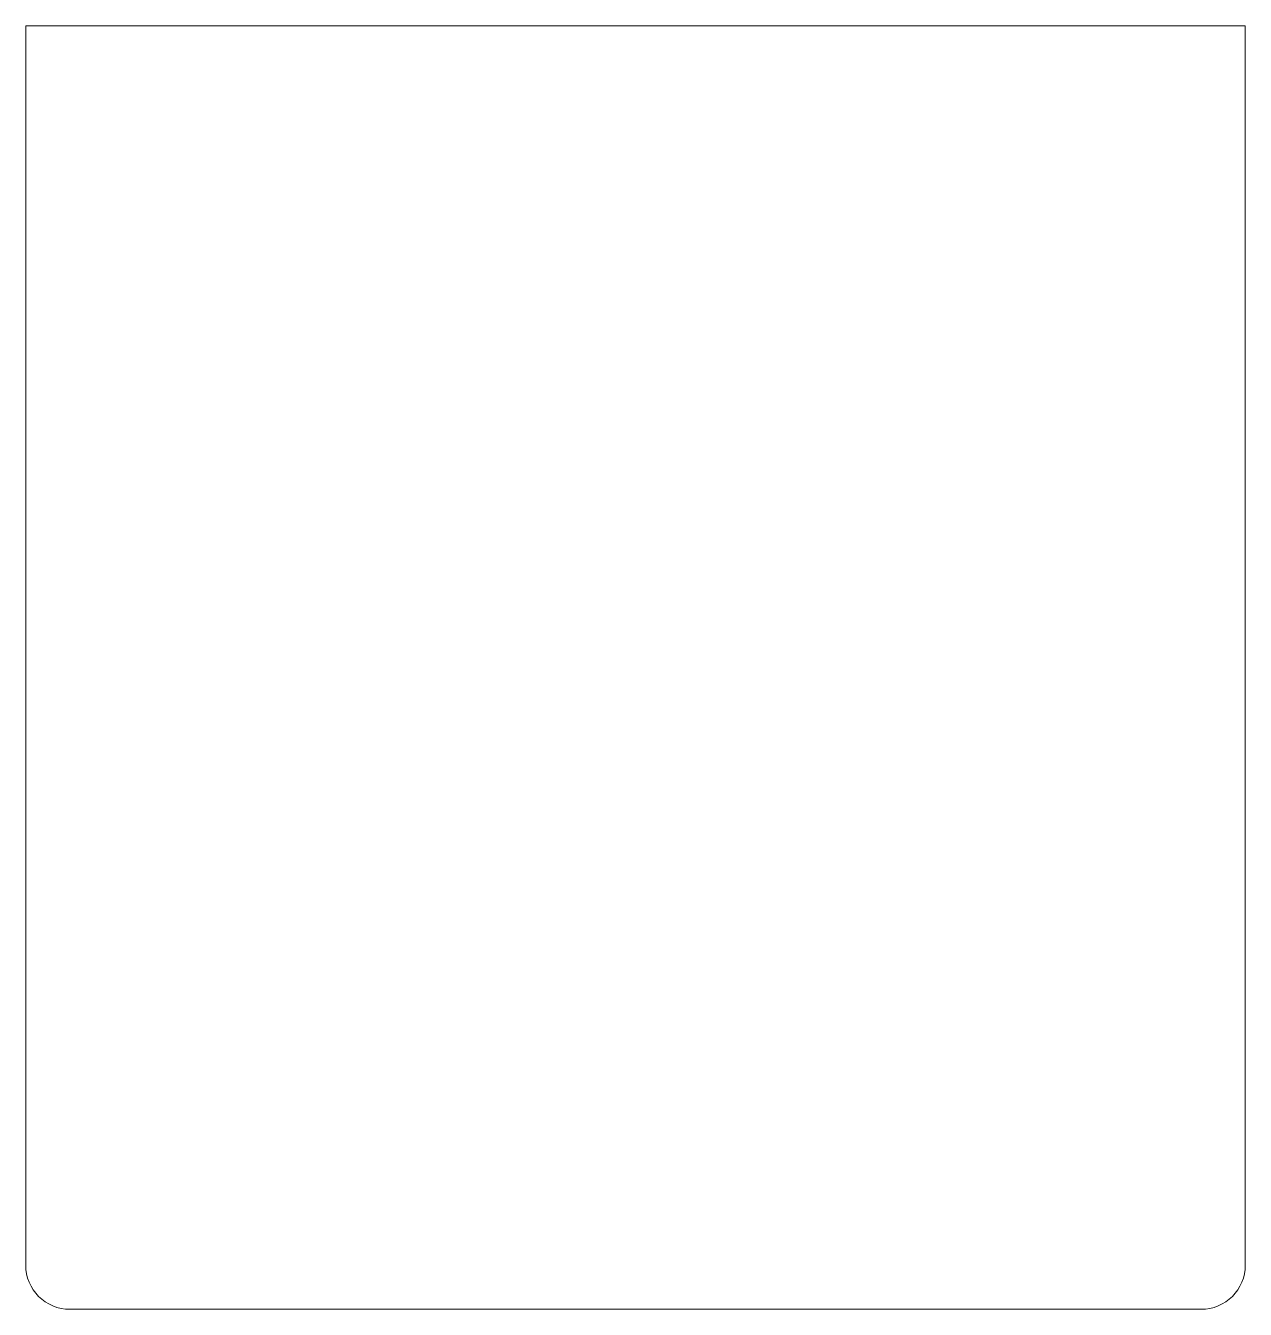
# Model space of a CAD drawing. Header units: millimetres. Extents: x 0 to 55.1, y -58 to 0.
import ezdxf

# ---------------------------------------------------------------- set-up
doc = ezdxf.new("R2010")
doc.units = ezdxf.units.MM
doc.header["$MEASUREMENT"] = 0
doc.layers.add('Layer 1', color=7, linetype='Continuous', lineweight=0)

msp = doc.modelspace()

# ---------------------------------------------------------------- linework, layer by layer
at = {"layer": 'Layer 1', "color": 18, "lineweight": 9, "true_color": 0x000000}
msp.add_open_spline([(53.118, -58), (53.118, -58), (2, -58), (2, -58), (0.895, -58), (0, -57.105), (0, -56), (0, -56), (0, 0), (0, 0), (0, 0), (55.118, 0), (55.118, 0), (55.118, 0), (55.118, -56), (55.118, -56), (55.118, -57.105), (54.223, -58), (53.118, -58)], degree=3, knots=[0, 0, 0, 0, 1, 1, 1, 2, 2, 2, 3, 3, 3, 4, 4, 4, 5, 5, 5, 6, 6, 6, 6], dxfattribs=at)

doc.saveas('drawing.dxf')
